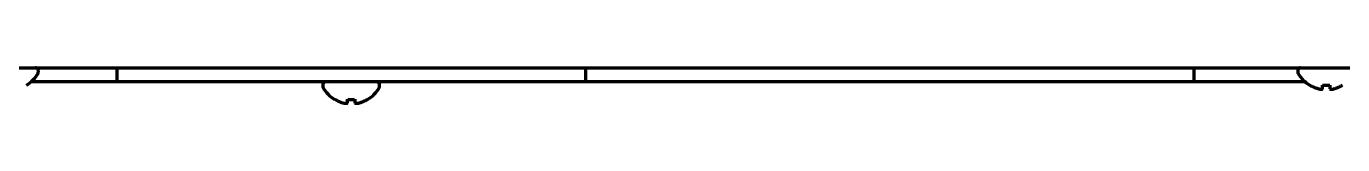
# Model space of a CAD drawing. Header units: inches. Extents: x -2983 to 7024, y 422 to 5529.
# Drawn here: x 4765.3 to 4950.3, y 2215.9 to 2220.9 of the extents above; entities that cross this region are included whole.
import ezdxf

# ---------------------------------------------------------------- set-up
doc = ezdxf.new("R2010")
doc.units = ezdxf.units.IN

msp = doc.modelspace()

# ---------------------------------------------------------------- linework, layer by layer
at = {"linetype": 'Continuous', "lineweight": 70}
for p, q in [((4560.03, 2220.89), (5139.23, 2220.89)), ((4767.03, 2220.29), (4767.03, 2220.49)), ((4778.07, 2220.89), (4778.07, 2218.89)), ((4843.91, 2220.89), (4843.91, 2218.89)), ((4929.41, 2220.89), (4929.41, 2218.89)), ((4944.03, 2220.49), (4944.03, 2220.29)), ((4770.07, 2218.89), (4765.99, 2218.89)), ((4778.07, 2218.89), (4770.07, 2218.89)), ((4781.07, 2218.89), (4778.07, 2218.89)), ((4840.91, 2218.89), (4781.07, 2218.89)), ((4806.99, 2218.49), (4806.99, 2218.29)), ((4814.99, 2218.29), (4814.99, 2218.49)), ((4843.91, 2218.89), (4840.91, 2218.89)), ((4851.91, 2218.89), (4843.91, 2218.89)), ((4921.41, 2218.89), (4851.91, 2218.89)), ((4929.41, 2218.89), (4921.41, 2218.89)), ((4932.41, 2218.89), (4929.41, 2218.89)), ((4945.08, 2218.89), (4932.41, 2218.89)), ((4945.73, 2218.41), (4945.73, 2218.45)), ((4950.33, 2218.45), (4950.33, 2218.41)), ((4808.69, 2216.41), (4808.69, 2216.45)), ((4813.29, 2216.45), (4813.29, 2216.41))]:
    msp.add_line(p, q, dxfattribs=at)
for centre, radius, start, end in [((4762.84, 2222.51), 4.8, 301.5837, 329.6988), ((4766.63, 2220.49), 0.4, 0, 90), ((4766.63, 2220.29), 0.4, 329.6988, 0), ((4944.43, 2220.49), 0.4, 90, 180), ((4944.43, 2220.29), 0.4, 180, 210.3012), ((4948.23, 2222.51), 4.8, 210.3012, 238.4186), ((4807.39, 2218.49), 0.4, 90, 180), ((4807.39, 2218.29), 0.4, 180, 210.3012), ((4814.59, 2218.49), 0.4, 0, 90), ((4814.59, 2218.29), 0.4, 329.6988, 0), ((4948.03, 2222.19), 3.78, 262.3959, 269.9965), ((4948.03, 2222.19), 3.78, 270.0035, 277.6041), ((4811.19, 2220.51), 4.8, 210.3012, 238.4186), ((4810.99, 2220.19), 3.78, 262.3959, 269.9965), ((4810.99, 2220.19), 3.78, 270.0035, 277.6041), ((4810.8, 2220.51), 4.8, 301.5837, 329.6988)]:
    msp.add_arc(centre, radius, start, end, dxfattribs=at)
for points in [[(4945.73, 2218.45), (4945.94, 2218.32), (4946.15, 2218.21), (4946.47, 2218.08), (4946.58, 2218.03), (4946.81, 2217.96), (4946.92, 2217.93), (4947.03, 2217.9)], [(4948.53, 2218.45), (4948.53, 2218.32), (4948.53, 2218.21), (4948.53, 2218.08), (4948.53, 2218.03), (4948.53, 2217.96), (4948.53, 2217.93), (4948.53, 2217.9)], [(4808.69, 2216.45), (4808.9, 2216.32), (4809.11, 2216.21), (4809.43, 2216.08), (4809.54, 2216.03), (4809.77, 2215.96), (4809.88, 2215.93), (4809.99, 2215.9)], [(4811.49, 2216.45), (4811.49, 2216.32), (4811.49, 2216.21), (4811.49, 2216.08), (4811.49, 2216.03), (4811.49, 2215.96), (4811.49, 2215.93), (4811.49, 2215.9)]]:
    msp.add_open_spline(points, degree=3, knots=[0, 0, 0, 0, 0.5, 0.5, 0.75, 0.75, 1, 1, 1, 1], dxfattribs=at)
for points in [[(4947.53, 2217.9), (4947.53, 2217.91), (4947.53, 2217.94), (4947.53, 2217.99), (4947.53, 2218.05), (4947.53, 2218.11), (4947.53, 2218.17), (4947.53, 2218.25), (4947.53, 2218.34), (4947.53, 2218.41), (4947.53, 2218.45)], [(4949.03, 2217.9), (4949.09, 2217.91), (4949.2, 2217.94), (4949.36, 2217.99), (4949.52, 2218.05), (4949.67, 2218.11), (4949.82, 2218.17), (4949.98, 2218.25), (4950.15, 2218.34), (4950.27, 2218.41), (4950.33, 2218.45)], [(4810.49, 2215.9), (4810.49, 2215.91), (4810.49, 2215.94), (4810.49, 2215.99), (4810.49, 2216.05), (4810.49, 2216.11), (4810.49, 2216.17), (4810.49, 2216.25), (4810.49, 2216.34), (4810.49, 2216.41), (4810.49, 2216.45)], [(4811.99, 2215.9), (4812.05, 2215.91), (4812.16, 2215.94), (4812.32, 2215.99), (4812.48, 2216.05), (4812.63, 2216.11), (4812.78, 2216.17), (4812.94, 2216.25), (4813.11, 2216.34), (4813.23, 2216.41), (4813.29, 2216.45)], [(4947.03, 2217.9), (4947.06, 2217.89), (4947.11, 2217.89), (4947.19, 2217.88), (4947.26, 2217.88), (4947.33, 2217.88), (4947.4, 2217.88), (4947.47, 2217.89), (4947.51, 2217.89), (4947.53, 2217.9)], [(4948.53, 2217.9), (4948.56, 2217.89), (4948.61, 2217.89), (4948.68, 2217.88), (4948.75, 2217.88), (4948.82, 2217.88), (4948.89, 2217.88), (4948.96, 2217.89), (4949.01, 2217.89), (4949.03, 2217.9)], [(4809.99, 2215.9), (4810.02, 2215.89), (4810.07, 2215.89), (4810.15, 2215.88), (4810.22, 2215.88), (4810.29, 2215.88), (4810.36, 2215.88), (4810.43, 2215.89), (4810.47, 2215.89), (4810.49, 2215.9)], [(4811.49, 2215.9), (4811.52, 2215.89), (4811.57, 2215.89), (4811.64, 2215.88), (4811.71, 2215.88), (4811.78, 2215.88), (4811.85, 2215.88), (4811.92, 2215.89), (4811.97, 2215.89), (4811.99, 2215.9)]]:
    msp.add_open_spline(points, degree=3, dxfattribs=at)

doc.saveas('drawing.dxf')
